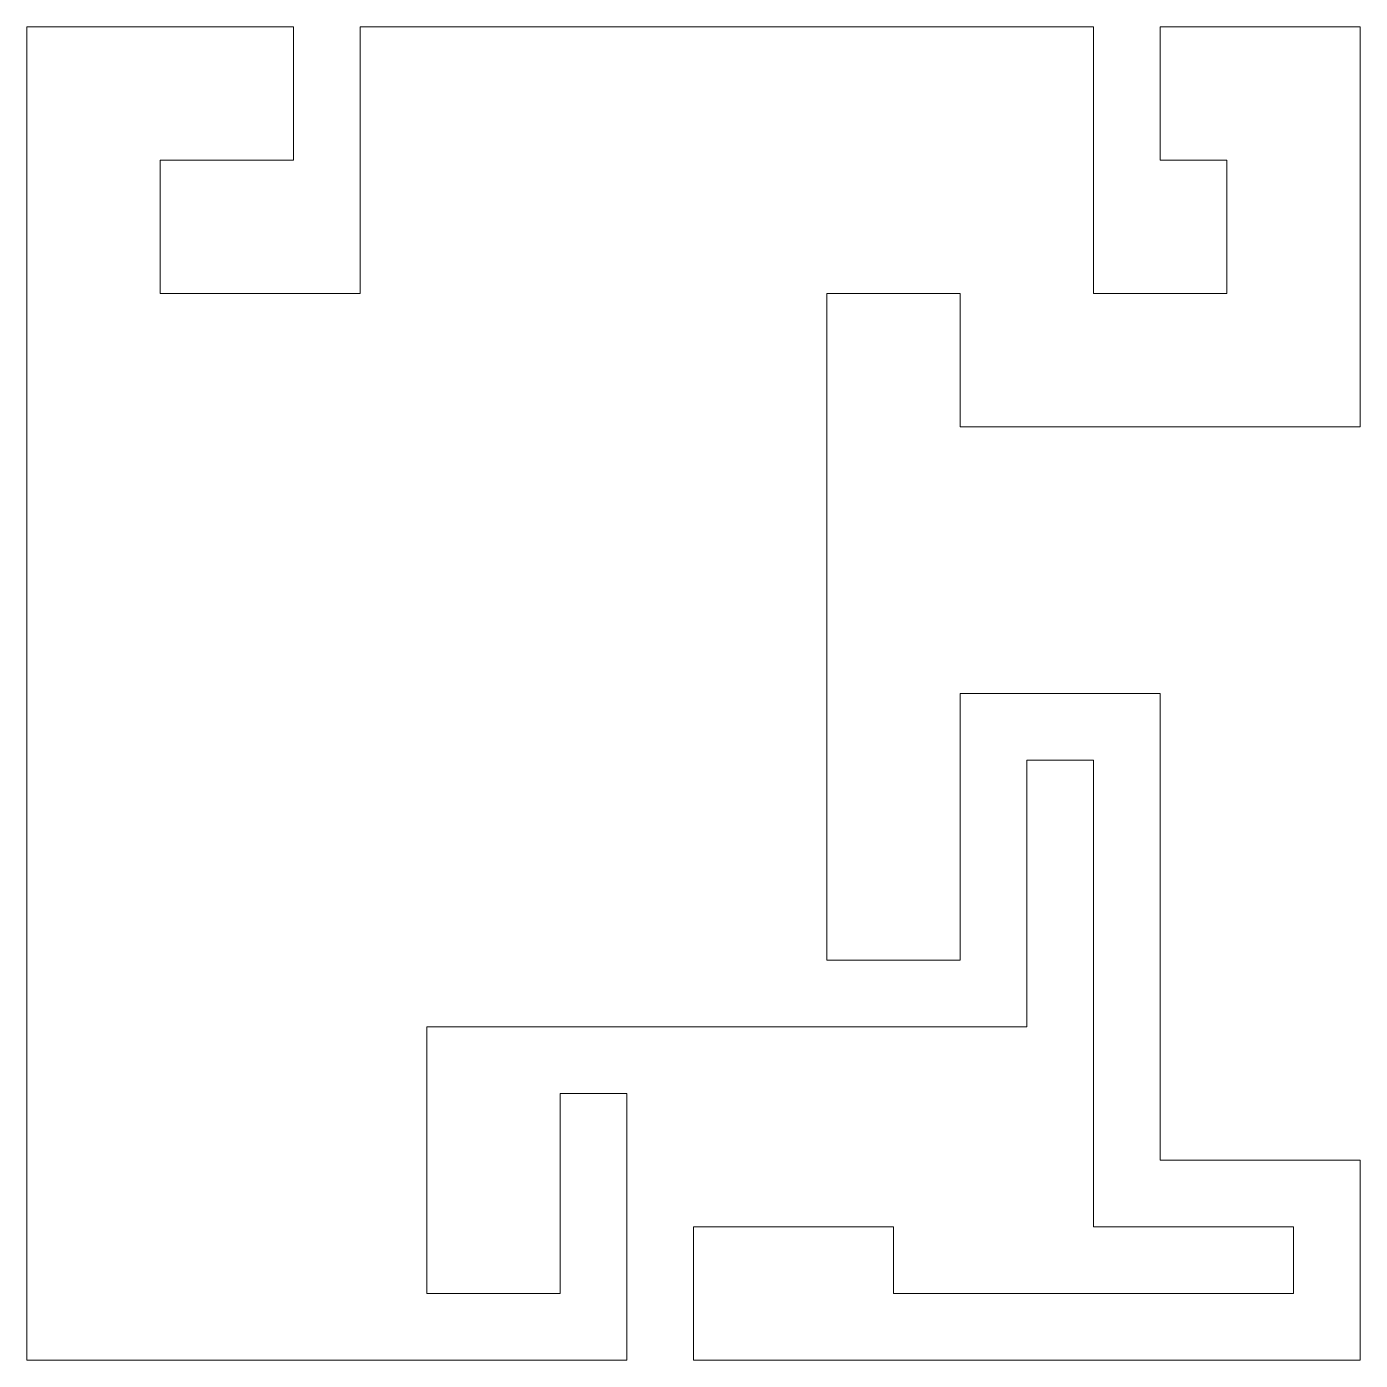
# Model space of a CAD drawing. Header units: millimetres. Extents: x -100 to 100, y -100 to 100.
import ezdxf

# ---------------------------------------------------------------- set-up
doc = ezdxf.new("R2010")
doc.units = ezdxf.units.MM
doc.layers.get('0').update_dxf_attribs({"linetype": 'CONTINUOUS', "lineweight": 0})

msp = doc.modelspace()

# ---------------------------------------------------------------- linework, layer by layer
for p, q in [((-100, 100), (-60, 100)), ((-100, -100), (-100, 100)), ((-60, 100), (-60, 80)), ((-50, 60), (-50, 100)), ((-50, 100), (60, 100)), ((60, 100), (60, 60)), ((70, 80), (70, 100)), ((70, 100), (100, 100)), ((100, 100), (100, 40)), ((-60, 80), (-80, 80)), ((-80, 80), (-80, 60)), ((80, 80), (70, 80)), ((80, 60), (80, 80)), ((-80, 60), (-50, 60)), ((40, 60), (20, 60)), ((20, 60), (20, -40)), ((40, 40), (40, 60)), ((60, 60), (80, 60)), ((100, 40), (40, 40)), ((40, -40), (40, 0)), ((40, 0), (70, 0)), ((70, 0), (70, -70)), ((60, -10), (50, -10)), ((50, -10), (50, -50)), ((60, -80), (60, -10)), ((20, -40), (40, -40)), ((50, -50), (-40, -50)), ((-40, -50), (-40, -90)), ((-20, -90), (-20, -60)), ((-20, -60), (-10, -60)), ((-10, -60), (-10, -100)), ((70, -70), (100, -70)), ((100, -70), (100, -100)), ((0, -100), (0, -80)), ((0, -80), (30, -80)), ((30, -80), (30, -90)), ((90, -80), (60, -80)), ((90, -90), (90, -80)), ((-40, -90), (-20, -90)), ((30, -90), (90, -90)), ((-10, -100), (-100, -100)), ((100, -100), (0, -100))]:
    msp.add_line(p, q)

doc.saveas('drawing.dxf')
